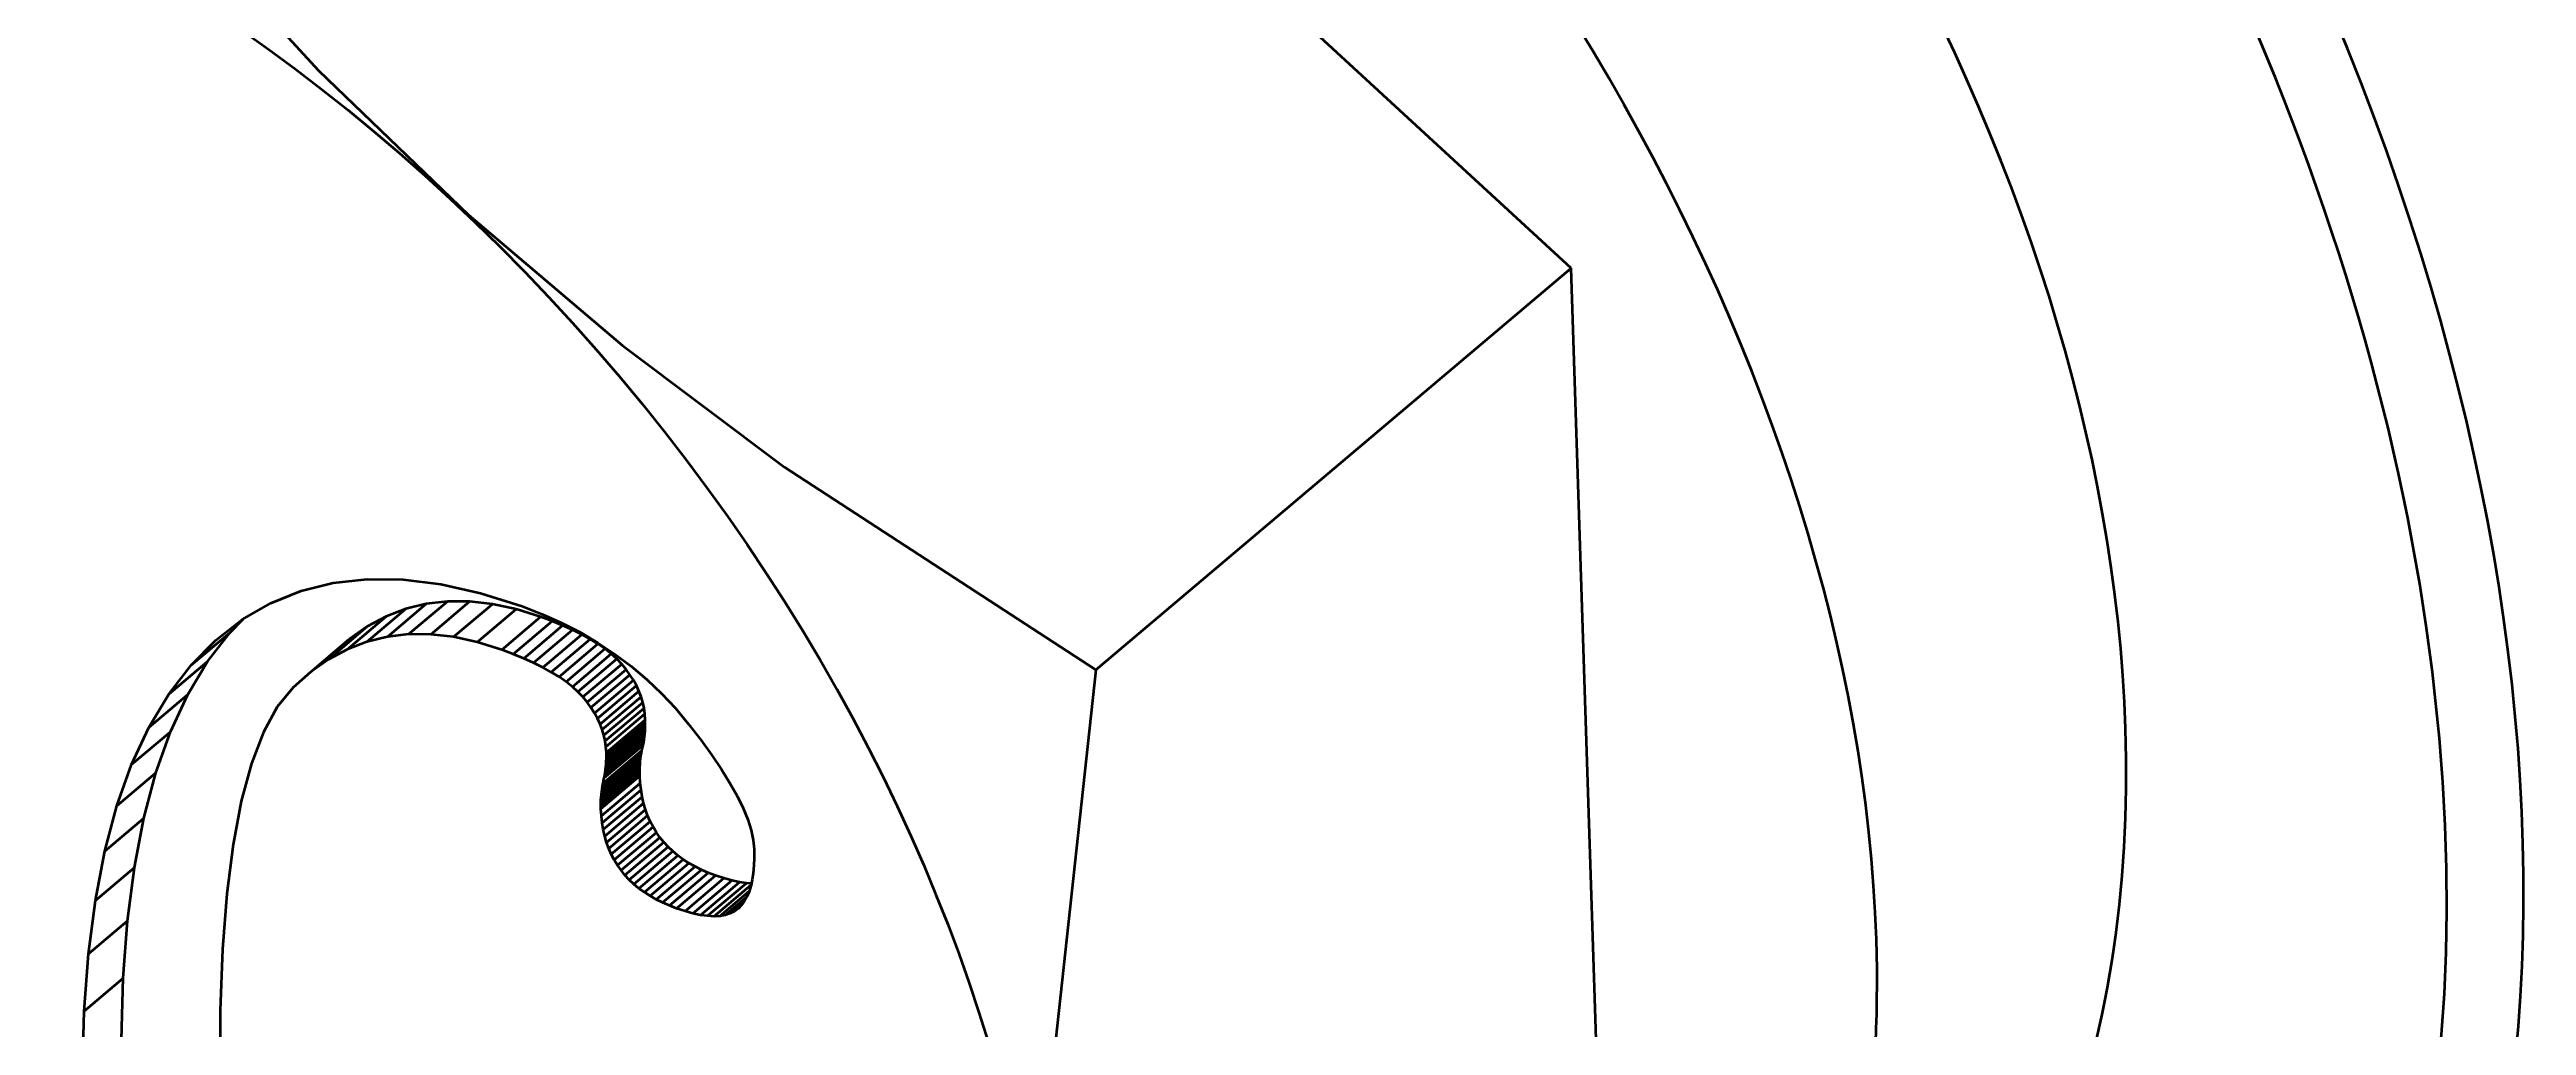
# Model space of a CAD drawing. Header units: millimetres. Extents: x 7914 to 16415, y -883 to 305.
# Drawn here: x 9135.23 to 9144.17, y -365.16 to -361.64 of the extents above; entities that cross this region are included whole.
import ezdxf

# ---------------------------------------------------------------- set-up
doc = ezdxf.new("R2010")
doc.units = ezdxf.units.MM
doc.layers.add('word_dim', color=253, linetype='Continuous')
doc.styles.get("Standard").update_dxf_attribs({"font": 'romans.shx', "bigfont": 'bigfont.shx'})
doc.dimstyles.new('RS1-4', dxfattribs={"dimscale": 4, "dimtxt": 3.5, "dimasz": 3, "dimexe": 1, "dimexo": 0, "dimgap": 1, "dimtad": 3, "dimdsep": 46, "dimtxsty": 'Standard', "dimblk1": 'OPEN', "dimblk2": 'OPEN', "dimsah": 1, "dimcen": 0, "dimclrd": 256, "dimclre": 256, "dimclrt": 3, "dimadec": 0, "dimazin": 0, "dimtfac": 1, "dimtmove": 0, "dimatfit": 3, "dimldrblk": 'OPEN', "dimfxl": 0, "dimtolj": 1, "dimtzin": 0, "dimarcsym": 0})

# ---------------------------------------------------------------- blocks, each defined once
blk = doc.blocks.new('A$C091E3375')
at = {"color": 7, "lineweight": 35, "ltscale": 0.142993}
blk.add_line((-17.0692, -94.9927), (-21.2783, -91.1199), dxfattribs=at)
at = {"color": 7, "lineweight": 35, "ltscale": 0.056191}
blk.add_line((-18.7863, -96.4429), (-17.0692, -94.9927), dxfattribs=at)
at = {"color": 7, "lineweight": 35, "ltscale": 0.119768}
blk.add_line((-16.9139, -99.7809), (-17.0692, -94.9927), dxfattribs=at)
at = {"color": 7, "lineweight": 35, "ltscale": 0.002949}
blk.add_line((-21.7667, -96.2026), (-21.6573, -96.1584), dxfattribs=at)
at = {"color": 7, "lineweight": 35, "ltscale": 0.002991}
blk.add_line((-21.6573, -96.1584), (-21.5412, -96.1294), dxfattribs=at)
at = {"color": 7, "lineweight": 35, "ltscale": 0.003092}
blk.add_line((-21.5412, -96.1294), (-21.4183, -96.1158), dxfattribs=at)
at = {"color": 7, "lineweight": 35, "ltscale": 0.003241}
blk.add_line((-21.4183, -96.1158), (-21.2887, -96.1174), dxfattribs=at)
at = {"color": 7, "lineweight": 35, "ltscale": 0.003438}
blk.add_line((-21.2887, -96.1174), (-21.1522, -96.1343), dxfattribs=at)
at = {"color": 7, "lineweight": 35, "ltscale": 0.003672}
blk.add_line((-21.1522, -96.1343), (-21.0089, -96.1664), dxfattribs=at)
at = {"color": 7, "lineweight": 35, "ltscale": 0.00393}
blk.add_line((-21.0089, -96.1664), (-20.859, -96.2137), dxfattribs=at)
at = {"color": 7, "lineweight": 35, "ltscale": 0.003039}
blk.add_line((-21.9652, -96.3368), (-21.8693, -96.2621), dxfattribs=at)
at = {"color": 7, "lineweight": 35, "ltscale": 0.001678}
blk.add_line((-21.9137, -96.3081), (-21.8664, -96.2604), dxfattribs=at)
at = {"color": 7, "lineweight": 35, "ltscale": 0.002966}
blk.add_line((-21.8693, -96.2621), (-21.7667, -96.2026), dxfattribs=at)
at = {"color": 7, "lineweight": 35, "ltscale": 0.004602}
for p, q in [((-21.4903, -96.3697), (-21.3497, -96.2509)), ((-21.4193, -96.3423), (-21.2786, -96.2236)), ((-21.3454, -96.3241), (-21.2048, -96.2054)), ((-21.2686, -96.3152), (-21.128, -96.1964)), ((-21.1889, -96.3154), (-21.0483, -96.1966)), ((-21.1063, -96.3247), (-20.9657, -96.2059)), ((-21.0207, -96.3432), (-20.8801, -96.2244)), ((-22.0543, -96.4269), (-21.9137, -96.3081)), ((-21.6235, -96.4518), (-21.4829, -96.3331)), ((-21.5584, -96.4062), (-21.4178, -96.2874)), ((-20.8529, -96.402), (-20.7122, -96.2832)), ((-20.7839, -96.4346), (-20.6433, -96.3158)), ((-20.7533, -96.4515), (-20.6126, -96.3327)), ((-20.7252, -96.4687), (-20.5845, -96.35)), ((-22.1352, -96.5318), (-21.9946, -96.4131)), ((-20.6999, -96.4864), (-20.5593, -96.3676)), ((-20.6771, -96.5044), (-20.5365, -96.3856)), ((-20.6568, -96.5228), (-20.5162, -96.404)), ((-20.6392, -96.5415), (-20.4986, -96.4227)), ((-20.6237, -96.5606), (-20.4831, -96.4418)), ((-22.2069, -96.6514), (-22.0662, -96.5326)), ((-20.6098, -96.5799), (-20.4692, -96.4611)), ((-20.5974, -96.5994), (-20.4567, -96.4806)), ((-20.5865, -96.6191), (-20.4459, -96.5004)), ((-20.5772, -96.6391), (-20.4366, -96.5203)), ((-20.5695, -96.6593), (-20.4289, -96.5405)), ((-20.5634, -96.6797), (-20.4228, -96.561)), ((-20.5588, -96.7004), (-20.4182, -96.5816)), ((-20.5559, -96.7212), (-20.4152, -96.6025)), ((-20.5543, -96.7423), (-20.4137, -96.6235)), ((-22.2692, -96.7856), (-22.1286, -96.6669)), ((-20.562, -96.8339), (-20.4213, -96.7151)), ((-20.56, -96.8241), (-20.4194, -96.7053)), ((-20.5584, -96.8142), (-20.4178, -96.6954)), ((-20.5559, -96.7942), (-20.4152, -96.6754)), ((-20.555, -96.784), (-20.4144, -96.6652)), ((-20.5545, -96.7737), (-20.4139, -96.6549)), ((-20.5542, -96.7529), (-20.4135, -96.6341)), ((-20.5542, -96.7633), (-20.4135, -96.6445)), ((-20.5741, -96.9239), (-20.4334, -96.8052)), ((-20.5737, -96.9135), (-20.4331, -96.7947)), ((-20.5732, -96.9032), (-20.4326, -96.7845)), ((-20.5723, -96.8931), (-20.4317, -96.7743)), ((-20.5698, -96.873), (-20.4292, -96.7543)), ((-20.5682, -96.8631), (-20.4276, -96.7444)), ((-20.5662, -96.8533), (-20.4256, -96.7345)), ((-22.3221, -96.9344), (-22.1815, -96.8157)), ((-20.5741, -96.9344), (-20.4334, -96.8156)), ((-20.5739, -96.9449), (-20.4333, -96.8262)), ((-20.5723, -96.971), (-20.4317, -96.8522)), ((-20.5697, -96.9962), (-20.429, -96.8774)), ((-20.5655, -97.0206), (-20.4249, -96.9018)), ((-22.3657, -97.0979), (-22.2251, -96.9791)), ((-20.5603, -97.0442), (-20.4196, -96.9254)), ((-20.5537, -97.0668), (-20.413, -96.948)), ((-20.5457, -97.0887), (-20.4051, -96.9699)), ((-20.5366, -97.1097), (-20.396, -96.9909)), ((-20.5261, -97.1297), (-20.3855, -97.011)), ((-20.5144, -97.149), (-20.3737, -97.0303)), ((-20.5013, -97.1675), (-20.3607, -97.0487)), ((-20.487, -97.185), (-20.3464, -97.0663)), ((-22.4, -97.276), (-22.2594, -97.1573)), ((-20.4715, -97.2018), (-20.3309, -97.083)), ((-20.4365, -97.2327), (-20.2959, -97.1139)), ((-20.4171, -97.2468), (-20.2764, -97.128)), ((-20.3964, -97.2601), (-20.2558, -97.1413)), ((-20.3745, -97.2726), (-20.2338, -97.1539)), ((-20.3512, -97.2842), (-20.2105, -97.1655)), ((-20.3267, -97.295), (-20.1861, -97.1762)), ((-20.3009, -97.3049), (-20.1602, -97.1861)), ((-20.2701, -97.3152), (-20.1295, -97.1964)), ((-20.2142, -97.3289), (-20.0736, -97.2101)), ((-20.1892, -97.3324), (-20.0485, -97.2136)), ((-22.4248, -97.4687), (-22.2841, -97.35)), ((-22.4403, -97.6761), (-22.2996, -97.5573))]:
    blk.add_line(p, q, dxfattribs=at)
at = {"color": 7, "lineweight": 35, "ltscale": 0.001932}
for p, q in [((-21.3497, -96.2509), (-21.4178, -96.2874)), ((-21.4903, -96.3697), (-21.5584, -96.4062))]:
    blk.add_line(p, q, dxfattribs=at)
at = {"color": 7, "lineweight": 35, "ltscale": 0.001903}
for p, q in [((-21.2786, -96.2236), (-21.3497, -96.2509)), ((-21.4193, -96.3423), (-21.4903, -96.3697))]:
    blk.add_line(p, q, dxfattribs=at)
at = {"color": 7, "lineweight": 35, "ltscale": 0.001901}
for p, q in [((-21.2048, -96.2054), (-21.2786, -96.2236)), ((-21.3454, -96.3241), (-21.4193, -96.3423))]:
    blk.add_line(p, q, dxfattribs=at)
at = {"color": 7, "lineweight": 35, "ltscale": 0.001933}
for p, q in [((-21.128, -96.1964), (-21.2048, -96.2054)), ((-21.2686, -96.3152), (-21.3454, -96.3241))]:
    blk.add_line(p, q, dxfattribs=at)
at = {"color": 7, "lineweight": 35, "ltscale": 0.001993}
for p, q in [((-21.0483, -96.1966), (-21.128, -96.1964)), ((-21.1889, -96.3154), (-21.2686, -96.3152))]:
    blk.add_line(p, q, dxfattribs=at)
at = {"color": 7, "lineweight": 35, "ltscale": 0.002079}
for p, q in [((-20.9657, -96.2059), (-21.0483, -96.1966)), ((-21.1063, -96.3247), (-21.1889, -96.3154))]:
    blk.add_line(p, q, dxfattribs=at)
at = {"color": 7, "lineweight": 35, "ltscale": 0.002189}
for p, q in [((-20.8801, -96.2244), (-20.9657, -96.2059)), ((-21.0207, -96.3432), (-21.1063, -96.3247))]:
    blk.add_line(p, q, dxfattribs=at)
at = {"color": 7, "lineweight": 35, "ltscale": 0.004604}
for p, q in [((-20.9323, -96.3709), (-20.7916, -96.2521)), ((-20.8913, -96.3863), (-20.7506, -96.2675)), ((-20.8171, -96.4181), (-20.6763, -96.2994)), ((-20.5571, -96.8042), (-20.4163, -96.6855)), ((-20.5712, -96.883), (-20.4305, -96.7642)), ((-20.4547, -97.2176), (-20.3139, -97.0989)), ((-20.2413, -97.3232), (-20.1005, -97.2044))]:
    blk.add_line(p, q, dxfattribs=at)
at = {"color": 7, "lineweight": 35, "ltscale": 0.002318}
blk.add_line((-20.7916, -96.2521), (-20.8801, -96.2244), dxfattribs=at)
at = {"color": 7, "lineweight": 35, "ltscale": 0.001948}
blk.add_line((-20.859, -96.2137), (-20.7863, -96.2419), dxfattribs=at)
at = {"color": 7, "lineweight": 35, "ltscale": 0.001095}
for p, q in [((-20.7506, -96.2675), (-20.7916, -96.2521)), ((-20.8913, -96.3863), (-20.9323, -96.3709))]:
    blk.add_line(p, q, dxfattribs=at)
at = {"color": 7, "lineweight": 35, "ltscale": 0.001916}
blk.add_line((-20.7863, -96.2419), (-20.7164, -96.2733), dxfattribs=at)
at = {"color": 7, "lineweight": 35, "ltscale": 0.001035}
blk.add_line((-20.7122, -96.2832), (-20.7506, -96.2675), dxfattribs=at)
at = {"color": 7, "lineweight": 35, "ltscale": 0.001888}
blk.add_line((-20.7164, -96.2733), (-20.6492, -96.3078), dxfattribs=at)
at = {"color": 7, "lineweight": 35, "ltscale": 0.003167}
blk.add_line((-22.0543, -96.4269), (-21.9652, -96.3368), dxfattribs=at)
at = {"color": 7, "lineweight": 35, "ltscale": 0.003314}
for p, q in [((-21.9946, -96.4131), (-21.9137, -96.3081)), ((-22.1352, -96.5318), (-22.0543, -96.4269))]:
    blk.add_line(p, q, dxfattribs=at)
at = {"color": 7, "lineweight": 35, "ltscale": 0.001987}
for p, q in [((-21.4178, -96.2874), (-21.4829, -96.3331)), ((-21.5584, -96.4062), (-21.6235, -96.4518))]:
    blk.add_line(p, q, dxfattribs=at)
at = {"color": 7, "lineweight": 35, "ltscale": 0.002316}
blk.add_line((-20.9323, -96.3709), (-21.0207, -96.3432), dxfattribs=at)
at = {"color": 7, "lineweight": 35, "ltscale": 0.000984126}
blk.add_line((-20.6763, -96.2994), (-20.7122, -96.2832), dxfattribs=at)
at = {"color": 7, "lineweight": 35, "ltscale": 0.000923962}
blk.add_line((-20.6433, -96.3158), (-20.6763, -96.2994), dxfattribs=at)
at = {"color": 7, "lineweight": 35, "ltscale": 0.001862}
blk.add_line((-20.6492, -96.3078), (-20.585, -96.3456), dxfattribs=at)
at = {"color": 7, "lineweight": 35, "ltscale": 0.00087413}
for p, q in [((-20.6126, -96.3327), (-20.6433, -96.3158)), ((-20.7533, -96.4515), (-20.7839, -96.4346))]:
    blk.add_line(p, q, dxfattribs=at)
at = {"color": 7, "lineweight": 35, "ltscale": 0.0008241}
for p, q in [((-20.5845, -96.35), (-20.6126, -96.3327)), ((-20.7252, -96.4687), (-20.7533, -96.4515))]:
    blk.add_line(p, q, dxfattribs=at)
at = {"color": 7, "lineweight": 35, "ltscale": 0.00185}
blk.add_line((-20.585, -96.3456), (-20.5234, -96.3866), dxfattribs=at)
at = {"color": 7, "lineweight": 35, "ltscale": 0.000770406}
for p, q in [((-20.5593, -96.3676), (-20.5845, -96.35)), ((-20.6999, -96.4864), (-20.7252, -96.4687))]:
    blk.add_line(p, q, dxfattribs=at)
at = {"color": 7, "lineweight": 35, "ltscale": 0.003485}
for p, q in [((-22.0662, -96.5326), (-21.9946, -96.4131)), ((-22.2069, -96.6514), (-22.1352, -96.5318))]:
    blk.add_line(p, q, dxfattribs=at)
at = {"color": 7, "lineweight": 35, "ltscale": 0.002075}
blk.add_line((-21.6235, -96.4518), (-21.6857, -96.5067), dxfattribs=at)
at = {"color": 7, "lineweight": 35, "ltscale": 0.001038}
blk.add_line((-20.8529, -96.402), (-20.8913, -96.3863), dxfattribs=at)
at = {"color": 7, "lineweight": 35, "ltscale": 0.000981344}
blk.add_line((-20.8171, -96.4181), (-20.8529, -96.402), dxfattribs=at)
at = {"color": 7, "lineweight": 35, "ltscale": 0.000926695}
blk.add_line((-20.7839, -96.4346), (-20.8171, -96.4181), dxfattribs=at)
at = {"color": 7, "lineweight": 35, "ltscale": 0.000726839}
for p, q in [((-20.5365, -96.3856), (-20.5593, -96.3676)), ((-20.6771, -96.5044), (-20.6999, -96.4864))]:
    blk.add_line(p, q, dxfattribs=at)
at = {"color": 7, "lineweight": 35, "ltscale": 0.0006838}
for p, q in [((-20.5162, -96.404), (-20.5365, -96.3856)), ((-20.6568, -96.5228), (-20.6771, -96.5044))]:
    blk.add_line(p, q, dxfattribs=at)
at = {"color": 7, "lineweight": 35, "ltscale": 0.00184}
blk.add_line((-20.5234, -96.3866), (-20.4646, -96.4308), dxfattribs=at)
at = {"color": 7, "lineweight": 35, "ltscale": 0.000642308}
for p, q in [((-20.4986, -96.4227), (-20.5162, -96.404)), ((-20.6392, -96.5415), (-20.6568, -96.5228))]:
    blk.add_line(p, q, dxfattribs=at)
at = {"color": 7, "lineweight": 35, "ltscale": 0.000615073}
for p, q in [((-20.4831, -96.4418), (-20.4986, -96.4227)), ((-20.6237, -96.5606), (-20.6392, -96.5415))]:
    blk.add_line(p, q, dxfattribs=at)
at = {"color": 7, "lineweight": 35, "ltscale": 0.000594584}
for p, q in [((-20.4692, -96.4611), (-20.4831, -96.4418)), ((-20.6098, -96.5799), (-20.6237, -96.5606))]:
    blk.add_line(p, q, dxfattribs=at)
at = {"color": 7, "lineweight": 35, "ltscale": 0.001833}
blk.add_line((-20.4646, -96.4308), (-20.4085, -96.4781), dxfattribs=at)
at = {"color": 7, "lineweight": 35, "ltscale": 0.0037}
for p, q in [((-22.1286, -96.6669), (-22.0662, -96.5326)), ((-22.2692, -96.7856), (-22.2069, -96.6514))]:
    blk.add_line(p, q, dxfattribs=at)
at = {"color": 7, "lineweight": 35, "ltscale": 0.002266}
blk.add_line((-21.6857, -96.5067), (-21.7431, -96.5769), dxfattribs=at)
at = {"color": 7, "lineweight": 35, "ltscale": 0.000579063}
for p, q in [((-20.4567, -96.4806), (-20.4692, -96.4611)), ((-20.5974, -96.5994), (-20.6098, -96.5799))]:
    blk.add_line(p, q, dxfattribs=at)
at = {"color": 7, "lineweight": 35, "ltscale": 0.000562743}
for p, q in [((-20.4459, -96.5004), (-20.4567, -96.4806)), ((-20.5865, -96.6191), (-20.5974, -96.5994))]:
    blk.add_line(p, q, dxfattribs=at)
at = {"color": 7, "lineweight": 35, "ltscale": 0.000550233}
for p, q in [((-20.4366, -96.5203), (-20.4459, -96.5004)), ((-20.5772, -96.6391), (-20.5865, -96.6191))]:
    blk.add_line(p, q, dxfattribs=at)
at = {"color": 7, "lineweight": 35, "ltscale": 0.000540422}
for p, q in [((-20.4289, -96.5405), (-20.4366, -96.5203)), ((-20.5695, -96.6593), (-20.5772, -96.6391))]:
    blk.add_line(p, q, dxfattribs=at)
at = {"color": 7, "lineweight": 35, "ltscale": 0.000533458}
for p, q in [((-20.4228, -96.561), (-20.4289, -96.5405)), ((-20.5634, -96.6797), (-20.5695, -96.6593))]:
    blk.add_line(p, q, dxfattribs=at)
at = {"color": 7, "lineweight": 35, "ltscale": 0.001835}
blk.add_line((-20.4085, -96.4781), (-20.3553, -96.5286), dxfattribs=at)
at = {"color": 7, "lineweight": 35, "ltscale": 0.001845}
blk.add_line((-20.3553, -96.5286), (-20.3048, -96.5824), dxfattribs=at)
at = {"color": 7, "lineweight": 35, "ltscale": 0.002618}
blk.add_line((-21.7431, -96.5769), (-21.7934, -96.6687), dxfattribs=at)
at = {"color": 7, "lineweight": 35, "ltscale": 0.000528624}
for p, q in [((-20.4182, -96.5816), (-20.4228, -96.561)), ((-20.5588, -96.7004), (-20.5634, -96.6797))]:
    blk.add_line(p, q, dxfattribs=at)
at = {"color": 7, "lineweight": 35, "ltscale": 0.000526965}
for p, q in [((-20.4152, -96.6025), (-20.4182, -96.5816)), ((-20.5559, -96.7212), (-20.5588, -96.7004))]:
    blk.add_line(p, q, dxfattribs=at)
at = {"color": 7, "lineweight": 35, "ltscale": 0.000527921}
for p, q in [((-20.4137, -96.6235), (-20.4152, -96.6025)), ((-20.5543, -96.7423), (-20.5559, -96.7212))]:
    blk.add_line(p, q, dxfattribs=at)
at = {"color": 7, "lineweight": 35, "ltscale": 0.000263995}
for p, q in [((-20.4135, -96.6341), (-20.4137, -96.6235)), ((-20.5542, -96.7529), (-20.5543, -96.7423)), ((-20.4333, -96.8262), (-20.4334, -96.8156)), ((-20.5739, -96.9449), (-20.5741, -96.9344))]:
    blk.add_line(p, q, dxfattribs=at)
at = {"color": 7, "lineweight": 35, "ltscale": 0.001856}
blk.add_line((-20.3048, -96.5824), (-20.2572, -96.6393), dxfattribs=at)
at = {"color": 7, "lineweight": 35, "ltscale": 0.003948}
for p, q in [((-22.1815, -96.8157), (-22.1286, -96.6669)), ((-22.3221, -96.9344), (-22.2692, -96.7856))]:
    blk.add_line(p, q, dxfattribs=at)
at = {"color": 7, "lineweight": 35, "ltscale": 0.003038}
blk.add_line((-21.7934, -96.6687), (-21.8367, -96.7823), dxfattribs=at)
at = {"color": 7, "lineweight": 35, "ltscale": 0.000248756}
for p, q in [((-20.4235, -96.7248), (-20.4213, -96.7151)), ((-20.5642, -96.8436), (-20.562, -96.8339))]:
    blk.add_line(p, q, dxfattribs=at)
at = {"color": 7, "lineweight": 35, "ltscale": 0.000250472}
for p, q in [((-20.4213, -96.7151), (-20.4194, -96.7053)), ((-20.4276, -96.7444), (-20.4256, -96.7345)), ((-20.5682, -96.8631), (-20.5662, -96.8533)), ((-20.562, -96.8339), (-20.56, -96.8241))]:
    blk.add_line(p, q, dxfattribs=at)
at = {"color": 7, "lineweight": 35, "ltscale": 0.000250356}
for p, q in [((-20.4194, -96.7053), (-20.4178, -96.6954)), ((-20.4292, -96.7543), (-20.4276, -96.7444)), ((-20.5698, -96.873), (-20.5682, -96.8631)), ((-20.56, -96.8241), (-20.5584, -96.8142))]:
    blk.add_line(p, q, dxfattribs=at)
at = {"color": 7, "lineweight": 35, "ltscale": 0.0002514}
for p, q in [((-20.4178, -96.6954), (-20.4163, -96.6855)), ((-20.5712, -96.883), (-20.5698, -96.873))]:
    blk.add_line(p, q, dxfattribs=at)
at = {"color": 7, "lineweight": 35, "ltscale": 0.000253264}
for p, q in [((-20.4163, -96.6855), (-20.4152, -96.6754)), ((-20.5723, -96.8931), (-20.5712, -96.883))]:
    blk.add_line(p, q, dxfattribs=at)
at = {"color": 7, "lineweight": 35, "ltscale": 0.000255716}
for p, q in [((-20.4152, -96.6754), (-20.4144, -96.6652)), ((-20.5559, -96.7942), (-20.555, -96.784)), ((-20.4326, -96.7845), (-20.4317, -96.7743)), ((-20.5732, -96.9032), (-20.5723, -96.8931))]:
    blk.add_line(p, q, dxfattribs=at)
at = {"color": 7, "lineweight": 35, "ltscale": 0.000258162}
for p, q in [((-20.4144, -96.6652), (-20.4139, -96.6549)), ((-20.555, -96.784), (-20.5545, -96.7737))]:
    blk.add_line(p, q, dxfattribs=at)
at = {"color": 7, "lineweight": 35, "ltscale": 0.000259561}
for p, q in [((-20.4139, -96.6549), (-20.4135, -96.6445)), ((-20.5545, -96.7737), (-20.5542, -96.7633))]:
    blk.add_line(p, q, dxfattribs=at)
at = {"color": 7, "lineweight": 35, "ltscale": 0.000260925}
for p, q in [((-20.4135, -96.6445), (-20.4135, -96.6341)), ((-20.5542, -96.7633), (-20.5542, -96.7529)), ((-20.4334, -96.8156), (-20.4334, -96.8052)), ((-20.5741, -96.9344), (-20.5741, -96.9239))]:
    blk.add_line(p, q, dxfattribs=at)
at = {"color": 7, "lineweight": 35, "ltscale": 0.001806}
blk.add_line((-20.2572, -96.6393), (-20.2131, -96.6966), dxfattribs=at)
at = {"color": 7, "lineweight": 35, "ltscale": 0.001684}
blk.add_line((-20.2131, -96.6966), (-20.1735, -96.7511), dxfattribs=at)
at = {"color": 7, "lineweight": 35, "ltscale": 0.003499}
blk.add_line((-21.8367, -96.7823), (-21.8732, -96.9174), dxfattribs=at)
at = {"color": 7, "lineweight": 35, "ltscale": 0.000250973}
for p, q in [((-20.5584, -96.8142), (-20.5571, -96.8042)), ((-20.4305, -96.7642), (-20.4292, -96.7543))]:
    blk.add_line(p, q, dxfattribs=at)
at = {"color": 7, "lineweight": 35, "ltscale": 0.000253613}
for p, q in [((-20.5571, -96.8042), (-20.5559, -96.7942)), ((-20.4317, -96.7743), (-20.4305, -96.7642))]:
    blk.add_line(p, q, dxfattribs=at)
at = {"color": 7, "lineweight": 35, "ltscale": 0.000261086}
for p, q in [((-20.4334, -96.8052), (-20.4331, -96.7947)), ((-20.5741, -96.9239), (-20.5737, -96.9135))]:
    blk.add_line(p, q, dxfattribs=at)
at = {"color": 7, "lineweight": 35, "ltscale": 0.000256638}
for p, q in [((-20.4331, -96.7947), (-20.4326, -96.7845)), ((-20.5737, -96.9135), (-20.5732, -96.9032))]:
    blk.add_line(p, q, dxfattribs=at)
at = {"color": 7, "lineweight": 35, "ltscale": 0.0002481}
for p, q in [((-20.4256, -96.7345), (-20.4235, -96.7248)), ((-20.5662, -96.8533), (-20.5642, -96.8436))]:
    blk.add_line(p, q, dxfattribs=at)
at = {"color": 7, "lineweight": 35, "ltscale": 0.001565}
blk.add_line((-20.1735, -96.7511), (-20.1385, -96.803), dxfattribs=at)
at = {"color": 7, "lineweight": 35, "ltscale": 0.001447}
blk.add_line((-20.1385, -96.803), (-20.108, -96.8522), dxfattribs=at)
at = {"color": 7, "lineweight": 35, "ltscale": 0.004229}
for p, q in [((-22.2251, -96.9791), (-22.1815, -96.8157)), ((-22.3657, -97.0979), (-22.3221, -96.9344))]:
    blk.add_line(p, q, dxfattribs=at)
at = {"color": 7, "lineweight": 35, "ltscale": 0.000652757}
for p, q in [((-20.4317, -96.8522), (-20.4333, -96.8262)), ((-20.5723, -96.971), (-20.5739, -96.9449))]:
    blk.add_line(p, q, dxfattribs=at)
at = {"color": 7, "lineweight": 35, "ltscale": 0.000633754}
for p, q in [((-20.429, -96.8774), (-20.4317, -96.8522)), ((-20.5697, -96.9962), (-20.5723, -96.971))]:
    blk.add_line(p, q, dxfattribs=at)
at = {"color": 7, "lineweight": 35, "ltscale": 0.000619108}
for p, q in [((-20.4249, -96.9018), (-20.429, -96.8774)), ((-20.5655, -97.0206), (-20.5697, -96.9962))]:
    blk.add_line(p, q, dxfattribs=at)
at = {"color": 7, "lineweight": 35, "ltscale": 0.000603431}
for p, q in [((-20.4196, -96.9254), (-20.4249, -96.9018)), ((-20.5603, -97.0442), (-20.5655, -97.0206))]:
    blk.add_line(p, q, dxfattribs=at)
at = {"color": 7, "lineweight": 35, "ltscale": 0.001331}
blk.add_line((-20.108, -96.8522), (-20.0821, -96.8987), dxfattribs=at)
at = {"color": 7, "lineweight": 35, "ltscale": 0.00122}
blk.add_line((-20.0821, -96.8987), (-20.0606, -96.9425), dxfattribs=at)
at = {"color": 7, "lineweight": 35, "ltscale": 0.004536}
for p, q in [((-22.2594, -97.1573), (-22.2251, -96.9791)), ((-22.4, -97.276), (-22.3657, -97.0979))]:
    blk.add_line(p, q, dxfattribs=at)
at = {"color": 7, "lineweight": 35, "ltscale": 0.003987}
blk.add_line((-21.8732, -96.9174), (-21.9027, -97.0741), dxfattribs=at)
at = {"color": 7, "lineweight": 35, "ltscale": 0.0005896}
for p, q in [((-20.413, -96.948), (-20.4196, -96.9254)), ((-20.5537, -97.0668), (-20.5603, -97.0442))]:
    blk.add_line(p, q, dxfattribs=at)
at = {"color": 7, "lineweight": 35, "ltscale": 0.000581166}
for p, q in [((-20.4051, -96.9699), (-20.413, -96.948)), ((-20.5457, -97.0887), (-20.5537, -97.0668))]:
    blk.add_line(p, q, dxfattribs=at)
at = {"color": 7, "lineweight": 35, "ltscale": 0.000572634}
for p, q in [((-20.396, -96.9909), (-20.4051, -96.9699)), ((-20.5366, -97.1097), (-20.5457, -97.0887))]:
    blk.add_line(p, q, dxfattribs=at)
at = {"color": 7, "lineweight": 35, "ltscale": 0.000566479}
for p, q in [((-20.3855, -97.011), (-20.396, -96.9909)), ((-20.5261, -97.1297), (-20.5366, -97.1097))]:
    blk.add_line(p, q, dxfattribs=at)
at = {"color": 7, "lineweight": 35, "ltscale": 0.001113}
blk.add_line((-20.0606, -96.9425), (-20.0438, -96.9837), dxfattribs=at)
at = {"color": 7, "lineweight": 35, "ltscale": 0.00101}
blk.add_line((-20.0438, -96.9837), (-20.0314, -97.0221), dxfattribs=at)
at = {"color": 7, "lineweight": 35, "ltscale": 0.004493}
blk.add_line((-21.9027, -97.0741), (-21.925, -97.2525), dxfattribs=at)
at = {"color": 7, "lineweight": 35, "ltscale": 0.000564204}
for p, q in [((-20.3737, -97.0303), (-20.3855, -97.011)), ((-20.5144, -97.149), (-20.5261, -97.1297))]:
    blk.add_line(p, q, dxfattribs=at)
at = {"color": 7, "lineweight": 35, "ltscale": 0.000564781}
for p, q in [((-20.3607, -97.0487), (-20.3737, -97.0303)), ((-20.5013, -97.1675), (-20.5144, -97.149))]:
    blk.add_line(p, q, dxfattribs=at)
at = {"color": 7, "lineweight": 35, "ltscale": 0.000566222}
for p, q in [((-20.3464, -97.0663), (-20.3607, -97.0487)), ((-20.487, -97.185), (-20.5013, -97.1675))]:
    blk.add_line(p, q, dxfattribs=at)
at = {"color": 7, "lineweight": 35, "ltscale": 0.000570099}
for p, q in [((-20.3309, -97.083), (-20.3464, -97.0663)), ((-20.4715, -97.2018), (-20.487, -97.185))]:
    blk.add_line(p, q, dxfattribs=at)
at = {"color": 7, "lineweight": 35, "ltscale": 0.000918229}
blk.add_line((-20.0314, -97.0221), (-20.0236, -97.058), dxfattribs=at)
at = {"color": 7, "lineweight": 35, "ltscale": 0.000831121}
blk.add_line((-20.0236, -97.058), (-20.0203, -97.0911), dxfattribs=at)
at = {"color": 7, "lineweight": 35, "ltscale": 0.004857}
for p, q in [((-22.2841, -97.35), (-22.2594, -97.1573)), ((-22.4248, -97.4687), (-22.4, -97.276))]:
    blk.add_line(p, q, dxfattribs=at)
at = {"color": 7, "lineweight": 35, "ltscale": 0.000580805}
blk.add_line((-20.3139, -97.0989), (-20.3309, -97.083), dxfattribs=at)
at = {"color": 7, "lineweight": 35, "ltscale": 0.000587279}
blk.add_line((-20.2959, -97.1139), (-20.3139, -97.0989), dxfattribs=at)
at = {"color": 7, "lineweight": 35, "ltscale": 0.000600638}
for p, q in [((-20.2764, -97.128), (-20.2959, -97.1139)), ((-20.4171, -97.2468), (-20.4365, -97.2327))]:
    blk.add_line(p, q, dxfattribs=at)
at = {"color": 7, "lineweight": 35, "ltscale": 0.000613714}
for p, q in [((-20.2558, -97.1413), (-20.2764, -97.128)), ((-20.3964, -97.2601), (-20.4171, -97.2468))]:
    blk.add_line(p, q, dxfattribs=at)
at = {"color": 7, "lineweight": 35, "ltscale": 0.000632136}
for p, q in [((-20.2338, -97.1539), (-20.2558, -97.1413)), ((-20.3745, -97.2726), (-20.3964, -97.2601))]:
    blk.add_line(p, q, dxfattribs=at)
at = {"color": 7, "lineweight": 35, "ltscale": 0.000651005}
for p, q in [((-20.2105, -97.1655), (-20.2338, -97.1539)), ((-20.3512, -97.2842), (-20.3745, -97.2726))]:
    blk.add_line(p, q, dxfattribs=at)
at = {"color": 7, "lineweight": 35, "ltscale": 0.000666821}
for p, q in [((-20.1861, -97.1762), (-20.2105, -97.1655)), ((-20.3267, -97.295), (-20.3512, -97.2842))]:
    blk.add_line(p, q, dxfattribs=at)
at = {"color": 7, "lineweight": 35, "ltscale": 0.000669597}
blk.add_line((-20.021, -97.1506), (-20.0234, -97.1773), dxfattribs=at)
at = {"color": 7, "lineweight": 35, "ltscale": 0.000717579}
blk.add_line((-20.02, -97.1219), (-20.021, -97.1506), dxfattribs=at)
at = {"color": 7, "lineweight": 35, "ltscale": 0.000770623}
blk.add_line((-20.0203, -97.0911), (-20.02, -97.1219), dxfattribs=at)
at = {"color": 7, "lineweight": 35, "ltscale": 0.005015}
blk.add_line((-21.925, -97.2525), (-21.9405, -97.4525), dxfattribs=at)
at = {"color": 7, "lineweight": 35, "ltscale": 0.00057858}
blk.add_line((-20.4547, -97.2176), (-20.4715, -97.2018), dxfattribs=at)
at = {"color": 7, "lineweight": 35, "ltscale": 0.000589629}
blk.add_line((-20.4365, -97.2327), (-20.4547, -97.2176), dxfattribs=at)
at = {"color": 7, "lineweight": 35, "ltscale": 0.000693134}
for p, q in [((-20.1602, -97.1861), (-20.1861, -97.1762)), ((-20.3009, -97.3049), (-20.3267, -97.295))]:
    blk.add_line(p, q, dxfattribs=at)
at = {"color": 7, "lineweight": 35, "ltscale": 0.004407}
blk.add_line((-20.166, -97.3337), (-20.0313, -97.2199), dxfattribs=at)
at = {"color": 7, "lineweight": 35, "ltscale": 0.000810642}
for p, q in [((-20.1295, -97.1964), (-20.1602, -97.1861)), ((-20.2701, -97.3152), (-20.3009, -97.3049))]:
    blk.add_line(p, q, dxfattribs=at)
at = {"color": 7, "lineweight": 35, "ltscale": 0.003487}
blk.add_line((-20.1447, -97.3326), (-20.0382, -97.2427), dxfattribs=at)
at = {"color": 7, "lineweight": 35, "ltscale": 0.00075038}
blk.add_line((-20.1005, -97.2044), (-20.1295, -97.1964), dxfattribs=at)
at = {"color": 7, "lineweight": 35, "ltscale": 0.000689522}
blk.add_line((-20.0736, -97.2101), (-20.1005, -97.2044), dxfattribs=at)
at = {"color": 7, "lineweight": 35, "ltscale": 0.000631627}
for p, q in [((-20.0485, -97.2136), (-20.0736, -97.2101)), ((-20.1892, -97.3324), (-20.2142, -97.3289))]:
    blk.add_line(p, q, dxfattribs=at)
at = {"color": 7, "lineweight": 35, "ltscale": 0.000580719}
for p, q in [((-20.0253, -97.2149), (-20.0485, -97.2136)), ((-20.166, -97.3337), (-20.1892, -97.3324))]:
    blk.add_line(p, q, dxfattribs=at)
at = {"color": 7, "lineweight": 35, "ltscale": 0.000499093}
blk.add_line((-20.0389, -97.2449), (-20.0467, -97.2632), dxfattribs=at)
at = {"color": 7, "lineweight": 35, "ltscale": 0.000537077}
blk.add_line((-20.0323, -97.2244), (-20.0389, -97.2449), dxfattribs=at)
at = {"color": 7, "lineweight": 35, "ltscale": 0.000578942}
blk.add_line((-20.0272, -97.2018), (-20.0323, -97.2244), dxfattribs=at)
at = {"color": 7, "lineweight": 35, "ltscale": 0.000620656}
blk.add_line((-20.0234, -97.1773), (-20.0272, -97.2018), dxfattribs=at)
at = {"color": 7, "lineweight": 35, "ltscale": 0.000747439}
blk.add_line((-20.2413, -97.3232), (-20.2701, -97.3152), dxfattribs=at)
at = {"color": 7, "lineweight": 35, "ltscale": 0.000692507}
blk.add_line((-20.2142, -97.3289), (-20.2413, -97.3232), dxfattribs=at)
at = {"color": 7, "lineweight": 35, "ltscale": 0.000531639}
blk.add_line((-20.1447, -97.3326), (-20.166, -97.3337), dxfattribs=at)
at = {"color": 7, "lineweight": 35, "ltscale": 0.000492176}
blk.add_line((-20.1253, -97.3293), (-20.1447, -97.3326), dxfattribs=at)
at = {"color": 7, "lineweight": 35, "ltscale": 0.002577}
blk.add_line((-20.1253, -97.3293), (-20.0466, -97.2628), dxfattribs=at)
at = {"color": 7, "lineweight": 35, "ltscale": 0.000457499}
blk.add_line((-20.1079, -97.3238), (-20.1253, -97.3293), dxfattribs=at)
at = {"color": 7, "lineweight": 35, "ltscale": 0.001666}
blk.add_line((-20.1079, -97.3238), (-20.057, -97.2808), dxfattribs=at)
at = {"color": 7, "lineweight": 35, "ltscale": 0.000434005}
blk.add_line((-20.0924, -97.316), (-20.1079, -97.3238), dxfattribs=at)
at = {"color": 7, "lineweight": 35, "ltscale": 0.000738506}
blk.add_line((-20.0924, -97.316), (-20.0698, -97.297), dxfattribs=at)
at = {"color": 7, "lineweight": 35, "ltscale": 0.000423612}
blk.add_line((-20.0787, -97.306), (-20.0924, -97.316), dxfattribs=at)
at = {"color": 7, "lineweight": 35, "ltscale": 0.00042729}
blk.add_line((-20.0667, -97.2938), (-20.0787, -97.306), dxfattribs=at)
at = {"color": 7, "lineweight": 35, "ltscale": 0.000446778}
blk.add_line((-20.056, -97.2795), (-20.0667, -97.2938), dxfattribs=at)
at = {"color": 7, "lineweight": 35, "ltscale": 0.000468803}
blk.add_line((-20.0467, -97.2632), (-20.056, -97.2795), dxfattribs=at)
at = {"color": 7, "lineweight": 35, "ltscale": 0.005198}
for p, q in [((-22.2996, -97.5573), (-22.2841, -97.35)), ((-22.4403, -97.6761), (-22.4248, -97.4687))]:
    blk.add_line(p, q, dxfattribs=at)
at = {"color": 7, "lineweight": 35, "ltscale": 0.005546}
blk.add_line((-21.9405, -97.4525), (-21.9489, -97.6742), dxfattribs=at)
at = {"color": 7, "lineweight": 35, "ltscale": 0.005552}
for p, q in [((-22.3057, -97.7793), (-22.2996, -97.5573)), ((-22.4464, -97.8981), (-22.4403, -97.6761))]:
    blk.add_line(p, q, dxfattribs=at)
at = {"color": 7, "lineweight": 35, "ltscale": 0.006081}
blk.add_line((-21.9489, -97.6742), (-21.9505, -97.9174), dxfattribs=at)
at = {"color": 7, "lineweight": 35}
for points in [[(-22.9954, -92.5701), (-22.5627, -93.1589), (-22.097, -93.7306), (-21.5938, -94.2796), (-21.0517, -94.8008), (-20.4957, -95.2717), (-19.9104, -95.712), (-18.7863, -96.4429)], [(-18.7863, -96.4429), (-18.9318, -97.7843), (-18.9604, -99.0496)]]:
    blk.add_lwpolyline(points, dxfattribs=at)
for centre, major_axis, start_param, end_param in [((-20.2425, -94.6634), (5.1618, -6.1119), 6.283145, 8.483007), ((-20.3551, -94.7583), (-5.0328, 5.9591), 2.405884, 5.361686), ((-19.9418, -94.9066), (3.8069, -4.5075), 0.707959, 3.141552), ((-20.8419, -95.6668), (-3.8069, 4.5075), 3.849551, 6.283145), ((-23.092, -97.5671), (3.2262, -3.8199), 3.849551495615399, 10.13273680251559), ((-19.9418, -94.9066), (3.8069, -4.5075), 6.283145, 6.991144), ((-20.8419, -95.6668), (-3.8069, 4.5075), 3.141552, 3.849551)]:
    blk.add_ellipse(centre, major_axis=major_axis, ratio=0.676638, start_param=start_param, end_param=end_param, dxfattribs=at)
blk = doc.blocks.new('aa1')
for p, q in [((-0.4, 0.06667), (0, 0)), ((0, 0), (-1, 0)), ((-0.4, -0.06667), (0, 0))]:
    blk.add_line(p, q)
blk = doc.blocks.new('aa2')
blk.add_circle((0, 0), 1)
blk = doc.blocks.new('*D282')
at = {"layer": 'DEFPOINTS', "color": 0, "linetype": 'Continuous', "ltscale": 2}
for p in [(9257.8142, -338.7895), (9064.6409, -613.4575), (9064.6409, -613.4575)]:
    blk.add_point(p, dxfattribs=at)
at = {"layer": 'word_dim', "linetype": 'Continuous', "lineweight": -2, "ltscale": 2}
blk.add_line((9240.5561, -363.3284), (9081.899, -588.9186), dxfattribs=at)
at = {"layer": 'word_dim', "linetype": 'Continuous', "lineweight": -2, "ltscale": 2, "xscale": 30, "yscale": 30, "zscale": 30}
for name, p, rotation in [('aa1', (9257.8142, -338.7895), 54.88136851604255), ('aa2', (9064.6409, -613.4575), 234.8813685160425)]:
    blk.add_blockref(name, p, dxfattribs=dict(at, rotation=rotation))
at = {"layer": 'word_dim', "color": 3, "linetype": 'Continuous', "ltscale": 2, "insert": (9161.2275, -476.1235), "char_height": 0.000004, "attachment_point": 5, "rotation": 54.88137}
blk.add_mtext('\\A1;335.8', dxfattribs=at)
blk = doc.blocks.new('_Open')
at = {"color": 0, "lineweight": -2}
for p, q in [((-1, 0.16667), (0, 0)), ((-1, -0.16667), (0, 0)), ((0, 0), (-1, 0))]:
    blk.add_line(p, q, dxfattribs=at)
blk = doc.blocks.new('*D284')
at = {"layer": 'DEFPOINTS', "color": 0, "linetype": 'Continuous', "ltscale": 2}
for p in [(9135.4221, -350.3676), (8921.3064, -448.8116), (8921.3064, -448.8116)]:
    blk.add_point(p, dxfattribs=at)
at = {"layer": 'word_dim', "linetype": 'Continuous', "lineweight": -2, "ltscale": 2}
blk.add_line((9108.165, -362.8996), (8948.5635, -436.2796), dxfattribs=at)
at = {"layer": 'word_dim', "linetype": 'Continuous', "lineweight": -2, "ltscale": 2, "xscale": 30, "yscale": 30, "zscale": 30}
for name, p, rotation in [('aa1', (9135.4221, -350.3676), 24.69156342729614), ('aa2', (8921.3064, -448.8116), 204.6915634272961)]:
    blk.add_blockref(name, p, dxfattribs=dict(at, rotation=rotation))
at = {"layer": 'word_dim', "color": 3, "linetype": 'Continuous', "ltscale": 2, "insert": (9028.3642, -399.5896), "char_height": 0.000004, "attachment_point": 5, "rotation": 24.69156}
blk.add_mtext('\\A1;235.66', dxfattribs=at)

msp = doc.modelspace()

# ---------------------------------------------------------------- block references
at = {"layer": 'word_dim', "linetype": 'Continuous', "ltscale": 2}
msp.add_blockref('A$C091E3375', (9157.7924, -267.4349), dxfattribs=at)

# ---------------------------------------------------------------- dimensions: what is measured, and where the dimension line sits
at = {"layer": 'word_dim', "color": 3, "linetype": 'Continuous', "ltscale": 2}
for p1, p2, picture, middle in [((9257.8142, -338.7895), (9064.6409, -613.4575), '*D282', (9161.2275, -476.1235)), ((9135.4221, -350.3676), (8921.3064, -448.8116), '*D284', (9028.3642, -399.5896))]:
    dim = msp.add_aligned_dim(p1=p1, p2=p2, distance=0, dimstyle='RS1-4', override={"dimtxt": 1e-06, "dimasz": 7.5, "dimgap": 0, "dimblk1": 'aa1', "dimblk2": 'aa2', "dimse1": 1, "dimse2": 1}, dxfattribs=at)
    dim.commit()
    dim.dimension.update_dxf_attribs({"geometry": picture, "text_midpoint": middle})

doc.saveas('drawing.dxf')
